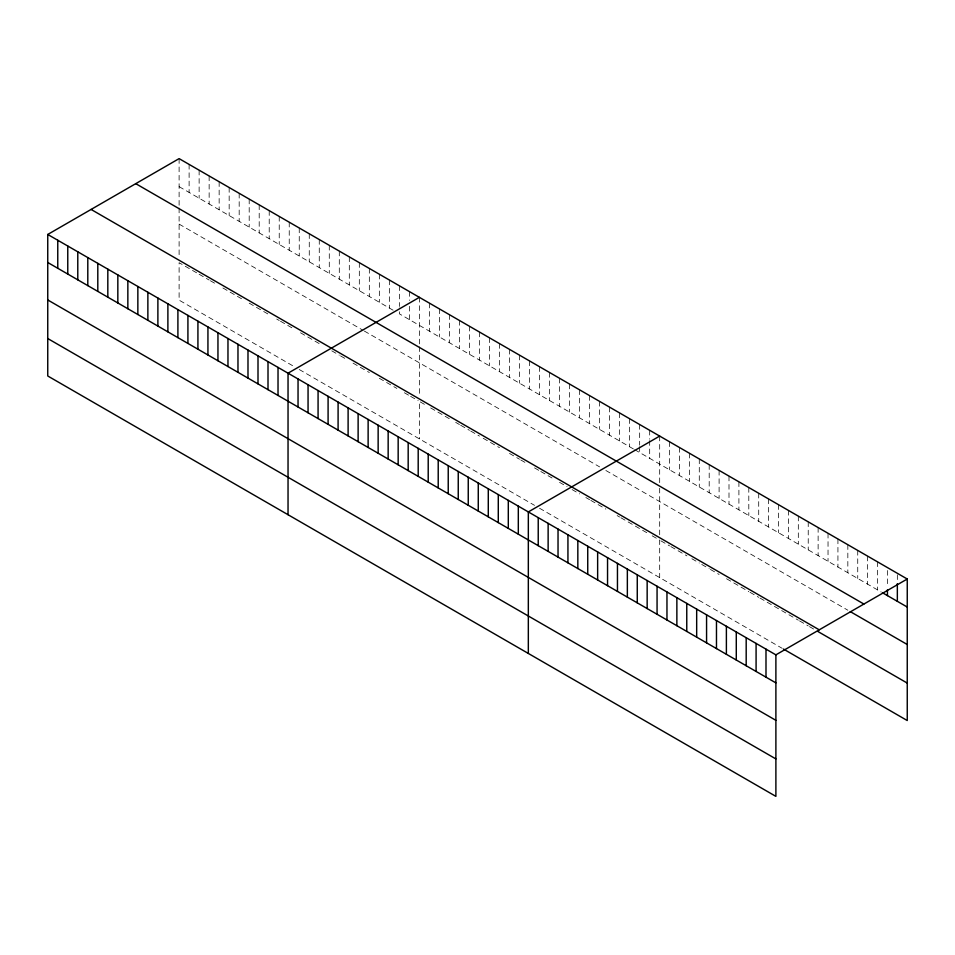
<?xml version="1.0" encoding="UTF-8"?>
<svg xmlns="http://www.w3.org/2000/svg" width="955" height="955" viewBox="0 0 955 955"><rect width="100%" height="100%" fill="white"/><g stroke="black" fill="none" stroke-linecap="round" stroke-linejoin="round"><path stroke-width="0.72" stroke-dasharray="4.78 3.58" d="M179.11 158.626L179.11 205.385M179.11 186.655L393.114 310.22M633.404 448.946L399.369 313.825L399.369 307.928M634.657 449.662L881.25 592.04M179.11 224.115L363.079 330.323M364.333 331.051L599.609 466.888M605.864 470.493L847.837 610.197M196.623 272.808L179.11 262.697L179.11 300.145L294.247 366.625M199.129 274.252L209.145 280.042M210.398 280.758L215.4 283.647M222.909 287.98L242.928 299.548M249.195 303.153L269.215 314.72M276.723 319.054L279.23 320.498M280.484 321.226L294.247 329.165M300.503 332.782L319.268 343.621M331.791 350.843L339.3 355.176M340.553 355.905L345.555 358.794M353.064 363.127L369.334 372.522M379.35 378.299L396.862 388.422M404.371 392.756L409.385 395.645M410.638 396.361L418.147 400.706M424.402 404.311L419.388 401.422L419.388 438.87M430.657 407.928L449.435 418.768M455.69 422.373L459.439 424.545M460.692 425.273L469.454 430.323M470.708 431.051L479.47 436.101M483.218 438.273L499.489 447.668M509.504 453.446L519.508 459.224M520.762 459.952L527.017 463.557M534.537 467.902L539.539 470.791M540.793 471.507L552.05 478.013M559.558 482.347L567.067 486.68M572.081 489.569L579.59 493.914M585.845 497.519L589.593 499.692M590.847 500.408L605.864 509.087M617.133 515.581L619.628 517.025M620.881 517.753L649.675 534.37M652.17 535.815L659.678 540.148L659.678 577.608M660.92 540.864L669.586 545.866M670.828 546.582L686.92 555.87M691.862 558.735L699.287 563.02M701.77 564.453L709.195 568.738M710.436 569.455L719.103 574.456M726.528 578.742L748.804 591.611M750.045 592.327L758.712 597.329M759.941 598.045L798.32 620.189M799.562 620.905L808.228 625.907M809.458 626.623L814.412 629.488M299.249 369.513L534.537 505.35M539.539 508.239L782.229 648.35M897.342 574.779L897.342 582.156M887.446 570.529L887.446 586.764M877.538 561.862L877.538 589.904M867.641 556.144L867.641 584.185M857.733 550.426L857.733 578.467M847.837 544.708L847.837 572.749M837.929 538.99L837.929 567.031M828.033 533.284L828.033 561.313M818.125 527.566L818.125 555.595M808.228 521.848L808.228 549.877M798.32 516.13L798.32 544.159M788.412 510.412L788.412 538.441M778.516 504.694L778.516 532.723M768.608 498.976L768.608 527.005M758.712 493.258L758.712 521.287M748.804 487.539L748.804 515.569M738.907 481.821L738.907 509.851M728.999 476.103L728.999 504.133M719.103 470.385L719.103 498.426M709.195 464.667L709.195 492.708M699.287 458.949L699.287 486.99M689.391 453.231L689.391 481.272M679.483 447.525L679.483 475.554M669.586 441.807L669.586 469.836M659.678 436.089L659.678 482.848M659.678 488.196L659.678 536.018M649.675 430.299L649.675 439.157M649.675 440.637L649.675 458.34M639.659 424.521L639.659 445.185M639.659 446.654L639.659 452.563M629.643 418.744L629.643 446.773M619.628 412.966L619.628 440.995M609.624 407.188L609.624 435.217M599.609 401.398L599.609 429.44M589.593 395.621L589.593 423.65M579.59 389.843L579.59 417.872M569.574 384.065L569.574 412.094M559.558 378.276L559.558 406.317M549.555 372.498L549.555 400.539M539.539 366.72L539.539 394.749M529.524 360.942L529.524 388.971M519.508 355.165L519.508 383.194M509.504 349.375L509.504 377.416M499.489 343.597L499.489 371.626M489.473 337.819L489.473 365.849M479.47 332.042L479.47 360.071M469.454 326.252L469.454 354.293M459.439 320.474L459.439 348.515M449.435 314.696L449.435 342.726M439.419 308.919L439.419 336.948M429.404 303.141L429.404 331.17M419.388 297.351L419.388 344.11M419.388 346.784L419.388 395.907M409.385 291.573L409.385 300.431M409.385 306.328L409.385 319.603M399.369 285.796L399.369 306.448M389.354 280.018L389.354 308.047M379.35 274.24L379.35 302.269M369.334 268.451L369.334 296.492M359.319 262.673L359.319 290.702M349.315 256.895L349.315 284.924M339.3 251.117L339.3 279.147M329.284 245.328L329.284 273.369M319.268 239.55L319.268 267.591M309.265 233.772L309.265 261.801M299.249 227.994L299.249 256.024M289.234 222.217L289.234 250.246M279.23 216.427L279.23 244.468M269.215 210.649L269.215 238.678M259.199 204.871L259.199 232.901M249.195 199.094L249.195 227.123M239.18 193.304L239.18 221.345M229.164 187.526L229.164 215.567M219.149 181.748L219.149 209.778M209.145 175.971L209.145 204M199.129 170.193L199.129 198.222M189.114 164.403L189.114 192.444M179.11 208.059L179.11 257.182"/><path stroke-width="1.43" d="M47.75 234.464L775.89 654.855L775.89 796.375L47.75 375.983L47.75 234.464L179.11 158.626L907.25 579.017L907.25 720.536L783.47 649.066M419.388 297.351L288.04 373.19L288.04 514.709M659.678 436.089L528.33 511.928L528.33 653.435M775.89 654.855L907.25 579.017M882.492 592.757L907.25 607.046M135.753 183.658L863.905 604.049M850.308 611.63L907.25 644.506M91.095 209.443L819.247 629.834M818.125 631.625L907.25 683.088M47.75 262.494L775.89 682.885M47.75 299.954L775.89 720.333M47.75 338.536L775.89 758.927M897.342 583.624L897.342 601.328M887.446 589.713L887.446 595.61M765.994 649.137L765.994 677.167M756.085 643.419L756.085 671.449M746.189 637.701L746.189 665.731M736.281 631.983L736.281 660.024M726.385 626.265L726.385 654.306M716.477 620.547L716.477 648.588M706.569 614.829L706.569 642.87M696.673 609.111L696.673 637.152M686.764 603.405L686.764 631.434M676.868 597.687L676.868 625.716M666.96 591.969L666.96 619.998M657.064 586.251L657.064 614.28M647.156 580.533L647.156 608.562M637.26 574.815L637.26 602.844M627.351 569.096L627.351 597.126M617.455 563.378L617.455 591.408M607.547 557.66L607.547 585.69M597.639 551.942L597.639 579.971M587.743 546.224L587.743 574.253M577.835 540.506L577.835 568.547M567.938 534.788L567.938 562.829M558.03 529.07L558.03 557.111M548.134 523.352L548.134 551.393M538.226 517.646L538.226 545.675M518.314 506.138L518.314 534.179M508.299 500.36L508.299 528.39M498.283 494.583L498.283 522.612M488.28 488.805L488.28 516.834M478.264 483.015L478.264 511.056M468.248 477.237L468.248 505.279M458.245 471.46L458.245 499.489M448.229 465.682L448.229 493.711M438.214 459.904L438.214 487.933M428.21 454.114L428.21 482.156M418.195 448.337L418.195 476.366M408.179 442.559L408.179 470.588M398.163 436.781L398.163 464.81M388.16 431.003L388.16 459.033M378.144 425.214L378.144 453.255M368.129 419.436L368.129 447.465M358.125 413.658L358.125 441.688M348.109 407.881L348.109 435.91M338.094 402.091L338.094 430.132M328.09 396.313L328.09 424.354M318.075 390.535L318.075 418.565M308.059 384.758L308.059 412.787M298.044 378.98L298.044 407.009M278.024 367.412L278.024 395.442M268.009 361.635L268.009 389.664M258.005 355.857L258.005 383.886M247.99 350.067L247.99 378.108M237.974 344.289L237.974 372.331M227.97 338.512L227.97 366.541M217.955 332.734L217.955 360.763M207.939 326.956L207.939 354.985M197.924 321.167L197.924 349.208M187.92 315.389L187.92 343.418M177.905 309.611L177.905 337.64M167.889 303.833L167.889 331.863M157.885 298.044L157.885 326.085M147.87 292.266L147.87 320.307M137.854 286.488L137.854 314.517M127.851 280.71L127.851 308.74M117.835 274.933L117.835 302.962M107.82 269.143L107.82 297.184M97.804 263.365L97.804 291.394M87.8 257.587L87.8 285.617M77.785 251.81L77.785 279.839M67.769 246.032L67.769 274.061M57.766 240.242L57.766 268.283"/></g></svg>
